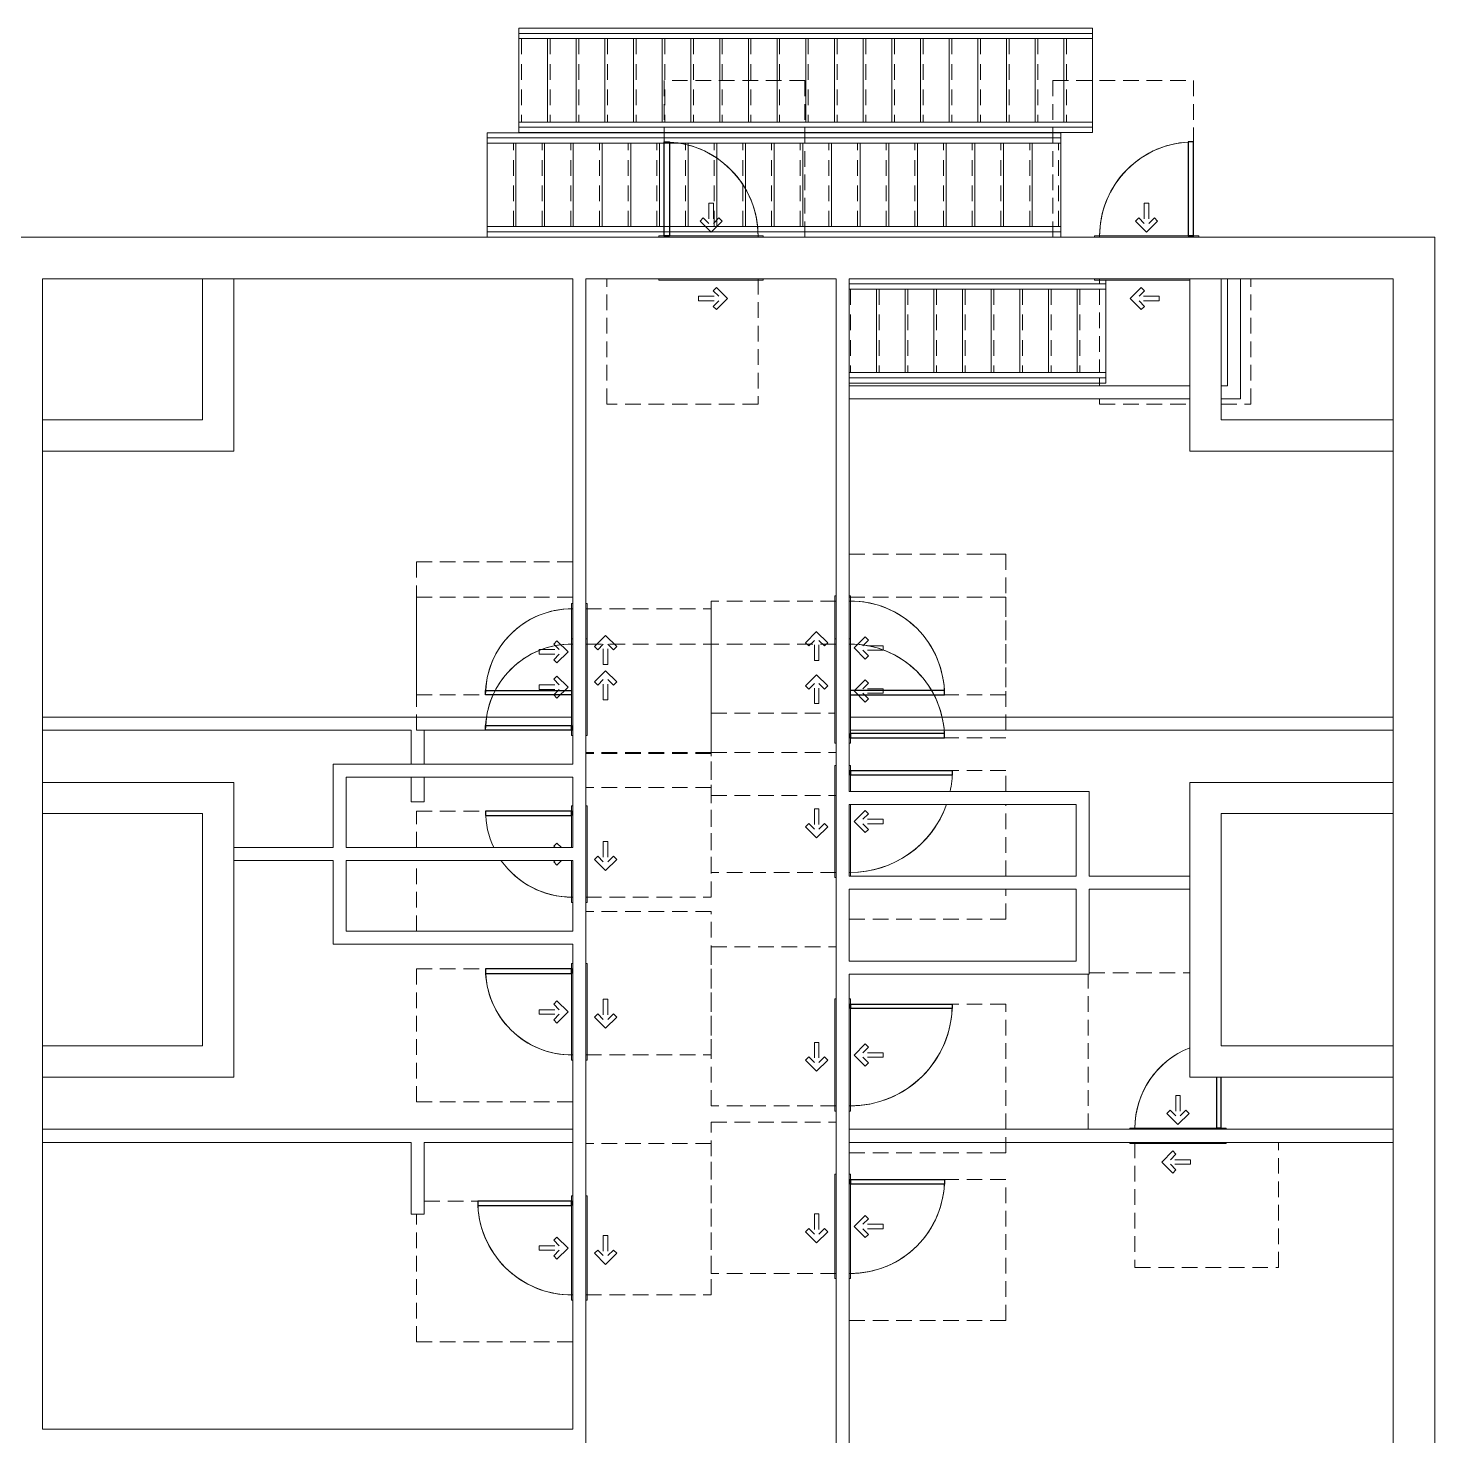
# Model space of a CAD drawing. Header units: inches. Extents: x -1352 to 84, y -1419 to 792.
# Drawn here: x -889 to -350, y 253 to 792 of the extents above; entities that cross this region are included whole.
import ezdxf

# ---------------------------------------------------------------- set-up
doc = ezdxf.new("R2010")
doc.units = ezdxf.units.IN
doc.header["$MEASUREMENT"] = 0
doc.linetypes.add('ADA Clearance', pattern=[9, 6, -3])
doc.linetypes.add('Overhead', pattern=[9.75, 6, -3.75])
for name, color, linetype, lineweight in [('A-DOOR', 31, 'Continuous', 15), ('A-DOOR-FRAM', 31, 'Continuous', 15), ('A-FLOR-HRAL', 11, 'Continuous', 15), ('A-WALL', 113, 'Continuous', 15), ('I-WALL', 2, 'Continuous', 15), ('S-STRS', 31, 'Continuous', 15)]:
    doc.layers.add(name, color=color, linetype=linetype, lineweight=lineweight)

# ---------------------------------------------------------------- blocks, each defined once
blk = doc.blocks.new('Door-Single_CE_ - HM Door-2_ HM Frame-5154372-ROOF')
at = {"layer": 'A-DOOR', "color": 253, "linetype": 'ADA Clearance'}
for p, q in [((-19.5, 50.5), (41.5, 50.5)), ((-19.5, 2.5), (-19.5, 50.5)), ((41.5, 50.5), (41.5, 3)), ((-2.02, 14.28), (-6.26, 10.04)), ((-0.78, 13.04), (-2.91, 10.91)), ((4.84, 10.91), (-2.91, 10.91)), ((-0.78, 13.04), (-2.02, 14.28)), ((4.84, 10.91), (4.84, 9.16)), ((-2.02, 5.79), (-6.26, 10.04)), ((4.84, 9.16), (-2.91, 9.16)), ((-0.78, 7.03), (-2.91, 9.16)), ((-0.78, 7.03), (-2.02, 5.79)), ((-37.5, -2.5), (-37.5, -62.5)), ((-4.26, -8.62), (-0.02, -4.37)), ((4.22, -8.62), (-0.02, -4.37)), ((19.5, -62.5), (19.5, -2.5)), ((-3.02, -9.85), (-4.26, -8.62)), ((-3.02, -9.85), (-0.89, -7.72)), ((-0.89, -15.47), (-0.89, -7.72)), ((0.86, -15.47), (0.86, -7.72)), ((2.99, -9.85), (0.86, -7.72)), ((2.99, -9.85), (4.22, -8.62)), ((0.86, -15.47), (-0.89, -15.47)), ((-37.5, -62.5), (-26, -62.5)), ((-21, -62.5), (6.5, -62.5)), ((11.5, -62.5), (19.5, -62.5))]:
    blk.add_line(p, q, dxfattribs=at)
at = {"layer": 'A-DOOR', "color": 8, "lineweight": 25}
for p, q in [((17.75, -42), (17.75, -3)), ((17.75, -3), (19.5, -3)), ((17.75, -42), (17.75, -3)), ((19.5, -3), (17.75, -3)), ((19.5, -3), (19.5, -42)), ((19.5, -3), (19.5, -42)), ((19.5, -42), (17.75, -42)), ((19.5, -42), (17.75, -42))]:
    blk.add_line(p, q, dxfattribs=at)
at = {"layer": 'A-DOOR', "color": 253}
for start, end in [(179.5, 250.4871), (179.5196, 250.4871), (179.5196, 250.4871), (180.0012, 250.4871), (258.1383, 270), (258.1383, 270), (258.1383, 270), (258.1383, 270)]:
    blk.add_arc((19.5, -3), 39, start, end, dxfattribs=at)
at = {"layer": 'A-DOOR-FRAM', "color": 253}
for p, q in [((-21.5, 3), (21.5, 3)), ((-21.5, 2.5), (-21.5, 3)), ((21.5, 3), (21.5, 2.5)), ((6.5, -3), (-21, -3)), ((21.5, -3), (11.5, -3)), ((21.5, -2.5), (21.5, -3))]:
    blk.add_line(p, q, dxfattribs=at)
blk = doc.blocks.new('Door-Single_CE_ - HM Door-2_ HM Frame-5183316-ROOF')
at = {"layer": 'A-DOOR', "color": 253, "linetype": 'ADA Clearance'}
for p, q in [((-34.5, 2.5), (-34.5, 62)), ((-34.05, 62.5), (4.5, 62.5)), ((16.5, 22.5), (16.5, 2.5)), ((-0.89, 15.47), (-0.89, 7.72)), ((0.86, 15.47), (-0.89, 15.47)), ((0.86, 15.47), (0.86, 7.72)), ((-3.02, 9.85), (-4.26, 8.62)), ((-4.26, 8.62), (-0.02, 4.37)), ((-3.02, 9.85), (-0.89, 7.72)), ((4.22, 8.62), (-0.02, 4.37)), ((2.99, 9.85), (0.86, 7.72)), ((2.99, 9.85), (4.22, 8.62)), ((-16.5, -2.5), (-16.5, -50.5)), ((38.5, -50.5), (38.5, -2.5)), ((-2.02, -5.79), (-6.26, -10.04)), ((-2.02, -14.28), (-6.26, -10.04)), ((-0.78, -7.03), (-2.91, -9.16)), ((4.84, -9.16), (-2.91, -9.16)), ((-0.78, -7.03), (-2.02, -5.79)), ((4.84, -10.91), (4.84, -9.16)), ((4.84, -10.91), (-2.91, -10.91)), ((-0.78, -13.04), (-2.91, -10.91)), ((-0.78, -13.04), (-2.02, -14.28)), ((-16.5, -50.5), (38.5, -50.5))]:
    blk.add_line(p, q, dxfattribs=at)
at = {"layer": 'A-DOOR', "color": 8, "lineweight": 25}
for p, q in [((14.75, 22.5), (14.75, 3)), ((14.75, 22.5), (14.75, 3)), ((16.5, 3), (16.5, 22.5)), ((16.5, 3), (16.5, 22.5)), ((14.75, 3), (16.5, 3)), ((16.5, 3), (14.75, 3))]:
    blk.add_line(p, q, dxfattribs=at)
at = {"layer": 'A-DOOR', "color": 253}
for end in [179.9986, 180.5, 180.5222, 180.5222]:
    blk.add_arc((16.5, 3), 33, 111.3779, end, dxfattribs=at)
at = {"layer": 'A-DOOR-FRAM', "color": 253}
for p, q in [((-18.5, 3), (18.5, 3)), ((-18.5, 2.5), (-18.5, 3)), ((18.5, 3), (18.5, 2.5)), ((-18.5, -3), (-18.5, -2.5)), ((18.5, -3), (-18.5, -3)), ((18.5, -2.5), (18.5, -3))]:
    blk.add_line(p, q, dxfattribs=at)
blk = doc.blocks.new('Door-Single_CE_ - HM Door-2_ HM Frame-V11-ROOF')
at = {"layer": 'A-DOOR', "color": 253, "linetype": 'ADA Clearance'}
for p, q in [((-29.5, 62.5), (-2.5, 62.5)), ((2.5, 62.5), (16.5, 62.5)), ((16.5, 62.5), (16.5, 2.5)), ((-3.02, 9.85), (-4.26, 8.62)), ((-4.26, 8.62), (-2.5, 6.85)), ((-3.02, 9.85), (-2.5, 9.33)), ((2.99, 9.85), (2.5, 9.37)), ((4.22, 8.62), (2.5, 6.89)), ((2.99, 9.85), (4.22, 8.62)), ((-16.5, -2.5), (-16.5, -50.5)), ((38.5, -50.5), (38.5, -2.5)), ((-2.02, -5.79), (-6.26, -10.04)), ((-2.02, -14.28), (-6.26, -10.04)), ((-0.78, -7.03), (-2.91, -9.16)), ((4.84, -9.16), (-2.91, -9.16)), ((-0.78, -7.03), (-2.02, -5.79)), ((4.84, -10.91), (4.84, -9.16)), ((4.84, -10.91), (-2.91, -10.91)), ((-0.78, -13.04), (-2.91, -10.91)), ((-0.78, -13.04), (-2.02, -14.28)), ((-16.5, -50.5), (38.5, -50.5))]:
    blk.add_line(p, q, dxfattribs=at)
at = {"layer": 'A-DOOR', "color": 8, "lineweight": 25}
for p, q in [((16.5, 36), (14.75, 36)), ((14.75, 36), (14.75, 3)), ((16.5, 36), (14.75, 36)), ((14.75, 36), (14.75, 3)), ((16.5, 3), (16.5, 36)), ((16.5, 3), (16.5, 36)), ((14.75, 3), (16.5, 3)), ((16.5, 3), (14.75, 3))]:
    blk.add_line(p, q, dxfattribs=at)
at = {"layer": 'A-DOOR', "color": 253}
for start, end in [(90, 115.1179), (90, 115.1179), (90, 115.1177), (90, 115.1177), (125.2398, 179.9986), (125.2398, 180.5), (125.2397, 180.5222), (125.2397, 180.5222)]:
    blk.add_arc((16.5, 3), 33, start, end, dxfattribs=at)
at = {"layer": 'A-DOOR-FRAM', "color": 253}
for p, q in [((-18.5, 3), (-2.5, 3)), ((-18.5, 2.5), (-18.5, 3)), ((2.5, 3), (18.5, 3)), ((18.5, 3), (18.5, 2.5)), ((-18.5, -3), (-18.5, -2.5)), ((18.5, -3), (-18.5, -3)), ((18.5, -2.5), (18.5, -3))]:
    blk.add_line(p, q, dxfattribs=at)
blk = doc.blocks.new('Door-Single_CE_ - HM Door-2_ HM Frame-5143425-ROOF')
at = {"layer": 'A-DOOR', "color": 253, "linetype": 'ADA Clearance'}
for p, q in [((-16.5, 50.5), (38.5, 50.5)), ((-16.5, 2.5), (-16.5, 50.5)), ((38.5, 50.5), (38.5, 2.5)), ((-2.02, 14.28), (-6.26, 10.04)), ((-0.78, 13.04), (-2.91, 10.91)), ((4.84, 10.91), (-2.91, 10.91)), ((-0.78, 13.04), (-2.02, 14.28)), ((4.84, 10.91), (4.84, 9.16)), ((-2.02, 5.79), (-6.26, 10.04)), ((4.84, 9.16), (-2.91, 9.16)), ((-0.78, 7.03), (-2.91, 9.16)), ((-0.78, 7.03), (-2.02, 5.79)), ((-34.5, -2.5), (-34.5, -62.5)), ((-4.26, -8.62), (-0.02, -4.37)), ((4.22, -8.62), (-0.02, -4.37)), ((16.5, -62.5), (16.5, -3)), ((-3.02, -9.85), (-4.26, -8.62)), ((-3.02, -9.85), (-0.89, -7.72)), ((-0.89, -15.47), (-0.89, -7.72)), ((0.86, -15.47), (0.86, -7.72)), ((2.99, -9.85), (0.86, -7.72)), ((2.99, -9.85), (4.22, -8.62)), ((0.86, -15.47), (-0.89, -15.47)), ((-34.5, -62.5), (16.5, -62.5))]:
    blk.add_line(p, q, dxfattribs=at)
at = {"layer": 'A-DOOR', "color": 8, "lineweight": 25}
for p, q in [((14.75, -36), (14.75, -3)), ((14.75, -36), (14.75, -3)), ((16.5, -3), (16.5, -36)), ((16.5, -3), (16.5, -36)), ((16.5, -36), (14.75, -36)), ((16.5, -36), (14.75, -36))]:
    blk.add_line(p, q, dxfattribs=at)
at = {"layer": 'A-DOOR', "color": 253}
for start in [179.4778, 179.4778, 179.5, 180.0014]:
    blk.add_arc((16.5, -3), 33, start, 270, dxfattribs=at)
at = {"layer": 'A-DOOR-FRAM', "color": 253}
for p, q in [((-18.5, 3), (-5, 3)), ((-18.5, 2.5), (-18.5, 3)), ((-18.5, -3), (-18.5, -2.5)), ((-5, -3), (-18.5, -3))]:
    blk.add_line(p, q, dxfattribs=at)
blk = doc.blocks.new('Door-Single_CE_ - HM Door-2_ HM Frame-V14-ROOF')
at = {"layer": 'A-DOOR', "color": 253, "linetype": 'ADA Clearance'}
for p, q in [((-36, 62.5), (13, 62.5)), ((-36, 2.5), (-36, 62.5)), ((18, 59.5), (18, 2.5)), ((-0.89, 15.47), (-0.89, 7.72)), ((0.86, 15.47), (-0.89, 15.47)), ((0.86, 15.47), (0.86, 7.72)), ((-3.02, 9.85), (-4.26, 8.62)), ((-4.26, 8.62), (-0.02, 4.37)), ((-3.02, 9.85), (-0.89, 7.72)), ((4.22, 8.62), (-0.02, 4.37)), ((2.99, 9.85), (0.86, 7.72)), ((2.99, 9.85), (4.22, 8.62)), ((-18, -2.5), (-18, -50.5)), ((40, -50.5), (40, -2.5)), ((-2.02, -5.79), (-6.26, -10.04)), ((-2.02, -14.28), (-6.26, -10.04)), ((-0.78, -7.03), (-2.91, -9.16)), ((4.84, -9.16), (-2.91, -9.16)), ((-0.78, -7.03), (-2.02, -5.79)), ((4.84, -10.91), (4.84, -9.16)), ((4.84, -10.91), (-2.91, -10.91)), ((-0.78, -13.04), (-2.91, -10.91)), ((-0.78, -13.04), (-2.02, -14.28)), ((-18, -50.5), (40, -50.5))]:
    blk.add_line(p, q, dxfattribs=at)
at = {"layer": 'A-DOOR', "color": 8, "lineweight": 25}
for p, q in [((18, 39), (16.25, 39)), ((16.25, 39), (16.25, 3)), ((18, 39), (16.25, 39)), ((16.25, 39), (16.25, 3)), ((18, 3), (18, 39)), ((18, 3), (18, 39)), ((16.25, 3), (18, 3)), ((18, 3), (16.25, 3))]:
    blk.add_line(p, q, dxfattribs=at)
at = {"layer": 'A-DOOR', "color": 253}
for end in [179.9988, 180.5, 180.5, 180.5]:
    blk.add_arc((18, 3), 36, 90, end, dxfattribs=at)
at = {"layer": 'A-DOOR-FRAM', "color": 253}
for p, q in [((-20, 3), (20, 3)), ((-20, 2.5), (-20, 3)), ((20, 3), (20, 2.5)), ((-20, -3), (-20, -2.5)), ((20, -3), (-20, -3)), ((20, -2.5), (20, -3))]:
    blk.add_line(p, q, dxfattribs=at)
blk = doc.blocks.new('Door-Single_CE_ - HM Door-2_ HM Frame-5121650-ROOF')
at = {"layer": 'A-DOOR', "color": 253, "linetype": 'ADA Clearance'}
for p, q in [((-18, 50.5), (40, 50.5)), ((-18, 2.5), (-18, 50.5)), ((40, 50.5), (40, 2.5)), ((-2.02, 14.28), (-6.26, 10.04)), ((-0.78, 13.04), (-2.91, 10.91)), ((4.84, 10.91), (-2.91, 10.91)), ((-0.78, 13.04), (-2.02, 14.28)), ((4.84, 10.91), (4.84, 9.16)), ((-2.02, 5.79), (-6.26, 10.04)), ((4.84, 9.16), (-2.91, 9.16)), ((-0.78, 7.03), (-2.91, 9.16)), ((-0.78, 7.03), (-2.02, 5.79)), ((-36, -2.5), (-36, -62.5)), ((-4.26, -8.62), (-0.02, -4.37)), ((4.22, -8.62), (-0.02, -4.37)), ((18, -62.5), (18, -2.5)), ((-3.02, -9.85), (-4.26, -8.62)), ((-3.02, -9.85), (-0.89, -7.72)), ((-0.89, -15.47), (-0.89, -7.72)), ((0.86, -15.47), (0.86, -7.72)), ((2.99, -9.85), (0.86, -7.72)), ((2.99, -9.85), (4.22, -8.62)), ((0.86, -15.47), (-0.89, -15.47)), ((-36, -62.5), (18, -62.5))]:
    blk.add_line(p, q, dxfattribs=at)
at = {"layer": 'A-DOOR', "color": 8, "lineweight": 25}
for p, q in [((16.25, -39), (16.25, -3)), ((16.25, -3), (18, -3)), ((16.25, -39), (16.25, -3)), ((18, -3), (16.25, -3)), ((18, -3), (18, -39)), ((18, -3), (18, -39)), ((18, -39), (16.25, -39)), ((18, -39), (16.25, -39))]:
    blk.add_line(p, q, dxfattribs=at)
at = {"layer": 'A-DOOR', "color": 253}
for start in [179.5, 179.5, 179.5, 180.0012]:
    blk.add_arc((18, -3), 36, start, 270, dxfattribs=at)
at = {"layer": 'A-DOOR-FRAM', "color": 253}
for p, q in [((-20, 3), (20, 3)), ((-20, 2.5), (-20, 3)), ((20, 3), (20, 2.5)), ((-20, -3), (-20, -2.5)), ((20, -3), (-20, -3)), ((20, -2.5), (20, -3))]:
    blk.add_line(p, q, dxfattribs=at)
blk = doc.blocks.new('Door-Single_CE_ - HM Door-2_ HM Frame-V16-ROOF')
at = {"layer": 'A-DOOR', "color": 253, "linetype": 'ADA Clearance'}
for p, q in [((-36, 62.5), (18, 62.5)), ((-36, 2.5), (-36, 62.5)), ((18, 62.5), (18, 3)), ((-0.89, 15.47), (-0.89, 7.72)), ((0.86, 15.47), (-0.89, 15.47)), ((0.86, 15.47), (0.86, 7.72)), ((-3.02, 9.85), (-4.26, 8.62)), ((-4.26, 8.62), (-0.02, 4.37)), ((-3.02, 9.85), (-0.89, 7.72)), ((4.22, 8.62), (-0.02, 4.37)), ((2.99, 9.85), (0.86, 7.72)), ((2.99, 9.85), (4.22, 8.62)), ((-18, -2.5), (-18, -50.5)), ((40, -50.5), (40, -2.5)), ((-2.02, -5.79), (-6.26, -10.04)), ((-2.02, -14.28), (-6.26, -10.04)), ((-0.78, -7.03), (-2.91, -9.16)), ((4.84, -9.16), (-2.91, -9.16)), ((-0.78, -7.03), (-2.02, -5.79)), ((4.84, -10.91), (4.84, -9.16)), ((4.84, -10.91), (-2.91, -10.91)), ((-0.78, -13.04), (-2.91, -10.91)), ((-0.78, -13.04), (-2.02, -14.28)), ((-18, -50.5), (40, -50.5))]:
    blk.add_line(p, q, dxfattribs=at)
at = {"layer": 'A-DOOR', "color": 8, "lineweight": 25}
for p, q in [((18, 39), (16.25, 39)), ((16.25, 39), (16.25, 3)), ((18, 39), (16.25, 39)), ((16.25, 39), (16.25, 3)), ((18, 3), (18, 39)), ((18, 3), (18, 39))]:
    blk.add_line(p, q, dxfattribs=at)
at = {"layer": 'A-DOOR', "color": 253}
for end in [179.9988, 180.5, 180.5, 180.5]:
    blk.add_arc((18, 3), 36, 90, end, dxfattribs=at)
at = {"layer": 'A-DOOR-FRAM', "color": 253}
for p, q in [((-20, 3), (-3.5, 3)), ((-20, 2.5), (-20, 3)), ((-20, -3), (-20, -2.5)), ((-3.5, -3), (-20, -3))]:
    blk.add_line(p, q, dxfattribs=at)
blk = doc.blocks.new('Door-Single_CE_ - HM Door-2_ HM Frame-V13-ROOF')
at = {"layer": 'A-DOOR', "color": 253, "linetype": 'ADA Clearance'}
for p, q in [((-19.5, 50.5), (41.5, 50.5)), ((-19.5, 2.5), (-19.5, 50.5)), ((41.5, 50.5), (41.5, 2.5)), ((-2.02, 14.28), (-6.26, 10.04)), ((-0.78, 13.04), (-2.91, 10.91)), ((4.84, 10.91), (-2.91, 10.91)), ((-0.78, 13.04), (-2.02, 14.28)), ((4.84, 10.91), (4.84, 9.16)), ((-2.02, 5.79), (-6.26, 10.04)), ((4.84, 9.16), (-2.91, 9.16)), ((-0.78, 7.03), (-2.91, 9.16)), ((-0.78, 7.03), (-2.02, 5.79)), ((-37.5, -2.5), (-37.5, -62.5)), ((-4.26, -8.62), (-0.02, -4.37)), ((4.22, -8.62), (-0.02, -4.37)), ((19.5, -62.5), (19.5, -2.5)), ((-3.02, -9.85), (-4.26, -8.62)), ((-3.02, -9.85), (-0.89, -7.72)), ((-0.89, -15.47), (-0.89, -7.72)), ((0.86, -15.47), (0.86, -7.72)), ((2.99, -9.85), (0.86, -7.72)), ((2.99, -9.85), (4.22, -8.62)), ((0.86, -15.47), (-0.89, -15.47)), ((-37.5, -62.5), (19.5, -62.5))]:
    blk.add_line(p, q, dxfattribs=at)
at = {"layer": 'A-DOOR', "color": 8, "lineweight": 25}
for p, q in [((17.75, -42), (17.75, -3)), ((17.75, -3), (19.5, -3)), ((17.75, -42), (17.75, -3)), ((19.5, -3), (17.75, -3)), ((19.5, -3), (19.5, -42)), ((19.5, -3), (19.5, -42)), ((19.5, -42), (17.75, -42)), ((19.5, -42), (17.75, -42))]:
    blk.add_line(p, q, dxfattribs=at)
at = {"layer": 'A-DOOR', "color": 253}
for start in [179.5, 179.5196, 179.5196, 180.0012]:
    blk.add_arc((19.5, -3), 39, start, 270, dxfattribs=at)
at = {"layer": 'A-DOOR-FRAM', "color": 253}
for p, q in [((-21.5, 3), (21.5, 3)), ((-21.5, 2.5), (-21.5, 3)), ((21.5, 3), (21.5, 2.5)), ((-21.5, -3), (-21.5, -2.5)), ((21.5, -3), (-21.5, -3)), ((21.5, -2.5), (21.5, -3))]:
    blk.add_line(p, q, dxfattribs=at)
blk = doc.blocks.new('Door-Single_CE_ - HM Door-2_ HM Frame-V19-ROOF')
at = {"layer": 'A-DOOR', "color": 253, "linetype": 'ADA Clearance'}
for p, q in [((-34.5, 62.5), (16.5, 62.5)), ((-34.5, 2.5), (-34.5, 62.5)), ((16.5, 62.5), (16.5, 2.5)), ((-0.89, 15.47), (-0.89, 7.72)), ((0.86, 15.47), (-0.89, 15.47)), ((0.86, 15.47), (0.86, 7.72)), ((-3.02, 9.85), (-4.26, 8.62)), ((-4.26, 8.62), (-0.02, 4.37)), ((-3.02, 9.85), (-0.89, 7.72)), ((4.22, 8.62), (-0.02, 4.37)), ((2.99, 9.85), (0.86, 7.72)), ((2.99, 9.85), (4.22, 8.62)), ((-16.5, -2.5), (-16.5, -50.5)), ((38.5, -50.5), (38.5, -2.5)), ((-2.02, -5.79), (-6.26, -10.04)), ((-2.02, -14.28), (-6.26, -10.04)), ((-0.78, -7.03), (-2.91, -9.16)), ((4.84, -9.16), (-2.91, -9.16)), ((-0.78, -7.03), (-2.02, -5.79)), ((4.84, -10.91), (4.84, -9.16)), ((4.84, -10.91), (-2.91, -10.91)), ((-0.78, -13.04), (-2.91, -10.91)), ((-0.78, -13.04), (-2.02, -14.28)), ((-16.5, -50.5), (38.5, -50.5))]:
    blk.add_line(p, q, dxfattribs=at)
at = {"layer": 'A-DOOR', "color": 8, "lineweight": 25}
for p, q in [((16.5, 36), (14.75, 36)), ((14.75, 36), (14.75, 3)), ((16.5, 36), (14.75, 36)), ((14.75, 36), (14.75, 3)), ((16.5, 3), (16.5, 36)), ((16.5, 3), (16.5, 36)), ((14.75, 3), (16.5, 3)), ((16.5, 3), (14.75, 3))]:
    blk.add_line(p, q, dxfattribs=at)
at = {"layer": 'A-DOOR', "color": 253}
for end in [179.9986, 180.5, 180.5222, 180.5222]:
    blk.add_arc((16.5, 3), 33, 90, end, dxfattribs=at)
at = {"layer": 'A-DOOR-FRAM', "color": 253}
for p, q in [((-18.5, 3), (18.5, 3)), ((-18.5, 2.5), (-18.5, 3)), ((18.5, 3), (18.5, 2.5)), ((-18.5, -3), (-18.5, -2.5)), ((18.5, -3), (-18.5, -3)), ((18.5, -2.5), (18.5, -3))]:
    blk.add_line(p, q, dxfattribs=at)
blk = doc.blocks.new('Door-Single_CE_ - HM Door-2_ HM Frame-V20-ROOF')
at = {"layer": 'A-DOOR', "color": 253, "linetype": 'ADA Clearance'}
for p, q in [((-16.5, 50.5), (38.5, 50.5)), ((-16.5, 2.5), (-16.5, 50.5)), ((38.5, 50.5), (38.5, 2.5)), ((-2.02, 14.28), (-6.26, 10.04)), ((-0.78, 13.04), (-2.91, 10.91)), ((4.84, 10.91), (-2.91, 10.91)), ((-0.78, 13.04), (-2.02, 14.28)), ((4.84, 10.91), (4.84, 9.16)), ((-2.02, 5.79), (-6.26, 10.04)), ((4.84, 9.16), (-2.91, 9.16)), ((-0.78, 7.03), (-2.91, 9.16)), ((-0.78, 7.03), (-2.02, 5.79)), ((-34.5, -2.5), (-34.5, -62.5)), ((-4.26, -8.62), (-0.02, -4.37)), ((4.22, -8.62), (-0.02, -4.37)), ((16.5, -62.5), (16.5, -2.5)), ((-3.02, -9.85), (-4.26, -8.62)), ((-3.02, -9.85), (-0.89, -7.72)), ((-0.89, -15.47), (-0.89, -7.72)), ((0.86, -15.47), (0.86, -7.72)), ((2.99, -9.85), (0.86, -7.72)), ((2.99, -9.85), (4.22, -8.62)), ((0.86, -15.47), (-0.89, -15.47)), ((-34.5, -62.5), (16.5, -62.5))]:
    blk.add_line(p, q, dxfattribs=at)
at = {"layer": 'A-DOOR', "color": 8, "lineweight": 25}
for p, q in [((14.75, -36), (14.75, -3)), ((14.75, -3), (16.5, -3)), ((14.75, -36), (14.75, -3)), ((16.5, -3), (14.75, -3)), ((16.5, -3), (16.5, -36)), ((16.5, -3), (16.5, -36)), ((16.5, -36), (14.75, -36)), ((16.5, -36), (14.75, -36))]:
    blk.add_line(p, q, dxfattribs=at)
at = {"layer": 'A-DOOR', "color": 253}
for start in [179.4778, 179.4778, 179.5, 180.0014]:
    blk.add_arc((16.5, -3), 33, start, 270, dxfattribs=at)
at = {"layer": 'A-DOOR-FRAM', "color": 253}
for p, q in [((-18.5, 3), (18.5, 3)), ((-18.5, 2.5), (-18.5, 3)), ((18.5, 3), (18.5, 2.5)), ((-18.5, -3), (-18.5, -2.5)), ((18.5, -3), (-18.5, -3)), ((18.5, -2.5), (18.5, -3))]:
    blk.add_line(p, q, dxfattribs=at)
blk = doc.blocks.new('Door-Single_CE_ - HM Door-2_ HM Frame-V17-ROOF')
at = {"layer": 'A-DOOR', "color": 253, "linetype": 'ADA Clearance'}
for p, q in [((-36, 62.5), (18, 62.5)), ((-36, 2.5), (-36, 62.5)), ((18, 62.5), (18, 2.5)), ((-0.89, 15.47), (-0.89, 7.72)), ((0.86, 15.47), (-0.89, 15.47)), ((0.86, 15.47), (0.86, 7.72)), ((-3.02, 9.85), (-4.26, 8.62)), ((-4.26, 8.62), (-0.02, 4.37)), ((-3.02, 9.85), (-0.89, 7.72)), ((4.22, 8.62), (-0.02, 4.37)), ((2.99, 9.85), (0.86, 7.72)), ((2.99, 9.85), (4.22, 8.62)), ((-18, -2.5), (-18, -50.5)), ((40, -50.5), (40, -2.5)), ((-2.02, -5.79), (-6.26, -10.04)), ((-2.02, -14.28), (-6.26, -10.04)), ((-0.78, -7.03), (-2.91, -9.16)), ((4.84, -9.16), (-2.91, -9.16)), ((-0.78, -7.03), (-2.02, -5.79)), ((4.84, -10.91), (4.84, -9.16)), ((4.84, -10.91), (-2.91, -10.91)), ((-0.78, -13.04), (-2.91, -10.91)), ((-0.78, -13.04), (-2.02, -14.28)), ((-18, -50.5), (40, -50.5))]:
    blk.add_line(p, q, dxfattribs=at)
at = {"layer": 'A-DOOR', "color": 8, "lineweight": 25}
for p, q in [((18, 39), (16.25, 39)), ((16.25, 39), (16.25, 3)), ((18, 39), (16.25, 39)), ((16.25, 39), (16.25, 3)), ((18, 3), (18, 39)), ((18, 3), (18, 39)), ((16.25, 3), (18, 3)), ((18, 3), (16.25, 3))]:
    blk.add_line(p, q, dxfattribs=at)
at = {"layer": 'A-DOOR', "color": 253}
for end in [179.9988, 180.5, 180.5, 180.5]:
    blk.add_arc((18, 3), 36, 90, end, dxfattribs=at)
at = {"layer": 'A-DOOR-FRAM', "color": 253}
for p, q in [((-20, 3), (20, 3)), ((-20, 2.5), (-20, 3)), ((20, 3), (20, 2.5)), ((-20, -3), (-20, -2.5)), ((20, -3), (-20, -3)), ((20, -2.5), (20, -3))]:
    blk.add_line(p, q, dxfattribs=at)
blk = doc.blocks.new('Railing - Railing-5216611-ROOF')
at = {"layer": 'A-FLOR-HRAL', "color": 253}
for p, q in [((-574.09, 660.32), (-475.66, 660.32)), ((-574.09, 658.32), (-475.66, 658.32)), ((-475.66, 660.32), (-475.66, 658.32))]:
    blk.add_line(p, q, dxfattribs=at)
blk = doc.blocks.new('Railing - Railing-5216615-ROOF')
at = {"layer": 'A-FLOR-HRAL', "color": 253}
for p, q in [((-574.09, 694.32), (-475.66, 694.32)), ((-574.09, 692.32), (-475.66, 692.32)), ((-475.66, 694.32), (-475.66, 692.32))]:
    blk.add_line(p, q, dxfattribs=at)
blk = doc.blocks.new('Door-Single_CE_ - WD Door-2_ WD Frame-5217027-ROOF')
at = {"layer": 'A-DOOR', "color": 253, "linetype": 'ADA Clearance'}
for p, q in [((-18, 56), (40, 56)), ((-18, 8), (-18, 56)), ((40, 56), (40, 8)), ((-2.02, 19.78), (-6.26, 15.54)), ((-0.78, 18.54), (-2.91, 16.41)), ((4.84, 16.41), (-2.91, 16.41)), ((-0.78, 18.54), (-2.02, 19.78)), ((4.84, 16.41), (4.84, 14.66)), ((-2.02, 11.29), (-6.26, 15.54)), ((4.84, 14.66), (-2.91, 14.66)), ((-0.78, 12.53), (-2.91, 14.66)), ((-0.78, 12.53), (-2.02, 11.29)), ((-36, -8), (-36, -68)), ((-4.26, -14.12), (-0.02, -9.87)), ((4.22, -14.12), (-0.02, -9.87)), ((18, -68), (18, -8)), ((-3.02, -15.35), (-4.26, -14.12)), ((-3.02, -15.35), (-0.89, -13.22)), ((-0.89, -20.97), (-0.89, -13.22)), ((0.86, -20.97), (0.86, -13.22)), ((2.99, -15.35), (0.86, -13.22)), ((2.99, -15.35), (4.22, -14.12)), ((0.86, -20.97), (-0.89, -20.97)), ((-36, -68), (18, -68))]:
    blk.add_line(p, q, dxfattribs=at)
at = {"layer": 'A-DOOR', "color": 8, "lineweight": 25}
for p, q in [((16, -44.5), (16, -8.5)), ((16, -8.5), (18, -8.5)), ((16, -44.5), (16, -8.5)), ((18, -8.5), (16, -8.5)), ((18, -8.5), (18, -44.5)), ((18, -8.5), (18, -44.5)), ((18, -44.5), (16, -44.5)), ((18, -44.5), (16, -44.5))]:
    blk.add_line(p, q, dxfattribs=at)
at = {"layer": 'A-DOOR', "color": 253}
for start in [179.5, 179.5, 179.5, 180.0012]:
    blk.add_arc((18, -8.5), 36, start, 270, dxfattribs=at)
at = {"layer": 'A-DOOR-FRAM', "color": 253}
for p, q in [((-20, 8.5), (20, 8.5)), ((-20, 8), (-20, 8.5)), ((20, 8.5), (20, 8)), ((-20, -8.5), (-20, -8)), ((20, -8.5), (-20, -8.5)), ((20, -8), (20, -8.5))]:
    blk.add_line(p, q, dxfattribs=at)
blk = doc.blocks.new('Door-Single_CE_ - WD Door-2_ WD Frame-5227648-ROOF')
at = {"layer": 'A-DOOR', "color": 253, "linetype": 'ADA Clearance'}
for p, q in [((-36, 68), (18, 68)), ((-36, 8), (-36, 68)), ((18, 68), (18, 8)), ((-0.89, 20.97), (-0.89, 13.22)), ((0.86, 20.97), (-0.89, 20.97)), ((0.86, 20.97), (0.86, 13.22)), ((-3.02, 15.35), (-4.26, 14.12)), ((-4.26, 14.12), (-0.02, 9.87)), ((-3.02, 15.35), (-0.89, 13.22)), ((4.22, 14.12), (-0.02, 9.87)), ((2.99, 15.35), (0.86, 13.22)), ((2.99, 15.35), (4.22, 14.12)), ((-18, -8), (-18, -9.96)), ((40, -56), (40, -8)), ((-18, -11.96), (-18, -43.96)), ((-2.02, -11.29), (-6.26, -15.54)), ((-2.02, -19.78), (-6.26, -15.54)), ((-0.78, -12.53), (-2.91, -14.66)), ((4.84, -14.66), (-2.91, -14.66)), ((-0.78, -12.53), (-2.02, -11.29)), ((4.84, -16.41), (4.84, -14.66)), ((4.84, -16.41), (-2.91, -16.41)), ((-0.78, -18.54), (-2.91, -16.41)), ((-0.78, -18.54), (-2.02, -19.78)), ((-18, -45.96), (-18, -49)), ((-18, -54), (-18, -56)), ((-18, -56), (16.55, -56)), ((28.55, -56), (40, -56))]:
    blk.add_line(p, q, dxfattribs=at)
at = {"layer": 'A-DOOR', "color": 8, "lineweight": 25}
for p, q in [((18, 44.5), (16, 44.5)), ((16, 44.5), (16, 8.5)), ((18, 44.5), (16, 44.5)), ((16, 44.5), (16, 8.5)), ((18, 8.5), (18, 44.5)), ((18, 8.5), (18, 44.5)), ((16, 8.5), (18, 8.5)), ((18, 8.5), (16, 8.5))]:
    blk.add_line(p, q, dxfattribs=at)
at = {"layer": 'A-DOOR', "color": 253}
for end in [179.9988, 180.5, 180.5, 180.5]:
    blk.add_arc((18, 8.5), 36, 90, end, dxfattribs=at)
at = {"layer": 'A-DOOR-FRAM', "color": 253}
for p, q in [((-20, 8.5), (20, 8.5)), ((-20, 8), (-20, 8.5)), ((20, 8.5), (20, 8)), ((-20, -8.5), (-20, -8)), ((16.55, -8.5), (-20, -8.5))]:
    blk.add_line(p, q, dxfattribs=at)
blk = doc.blocks.new('Railing - Railing-5228206-ROOF')
at = {"layer": 'A-FLOR-HRAL', "color": 253}
for p, q in [((-700.81, 756.38), (-480.81, 756.38)), ((-700.81, 754.38), (-700.81, 756.38)), ((-480.81, 756.38), (-480.81, 754.38)), ((-700.81, 754.38), (-480.81, 754.38))]:
    blk.add_line(p, q, dxfattribs=at)
blk = doc.blocks.new('Railing - Railing-5228210-ROOF')
at = {"layer": 'A-FLOR-HRAL', "color": 253}
for p, q in [((-700.81, 790.38), (-480.81, 790.38)), ((-700.81, 788.38), (-700.81, 790.38)), ((-700.81, 788.38), (-480.81, 788.38)), ((-480.81, 790.38), (-480.81, 788.38))]:
    blk.add_line(p, q, dxfattribs=at)
blk = doc.blocks.new('Railing - Railing-5228391-ROOF')
at = {"layer": 'A-FLOR-HRAL', "color": 253}
for p, q in [((-712.93, 748.3), (-712.93, 750.3)), ((-492.93, 750.3), (-712.93, 750.3)), ((-492.93, 750.3), (-492.93, 748.3)), ((-492.93, 748.3), (-712.93, 748.3))]:
    blk.add_line(p, q, dxfattribs=at)
blk = doc.blocks.new('Railing - Railing-5228395-ROOF')
at = {"layer": 'A-FLOR-HRAL', "color": 253}
for p, q in [((-712.93, 714.3), (-712.93, 716.3)), ((-492.93, 716.3), (-712.93, 716.3)), ((-492.93, 714.3), (-712.93, 714.3)), ((-492.93, 716.3), (-492.93, 714.3))]:
    blk.add_line(p, q, dxfattribs=at)

msp = doc.modelspace()

# ---------------------------------------------------------------- linework, layer by layer
at = {"layer": 'A-WALL', "color": 253}
for p, q in [((-822.09, 642.28), (-822.09, 696.28)), ((-810.09, 696.28), (-810.09, 630.28)), ((-443.54, 630.28), (-443.54, 696.28)), ((-431.54, 696.28), (-431.54, 642.28)), ((-883.54, 642.28), (-822.09, 642.28)), ((-431.54, 642.28), (-365.54, 642.28)), ((-810.09, 630.28), (-883.54, 630.28)), ((-365.54, 630.28), (-443.54, 630.28)), ((-883.54, 503.28), (-810.09, 503.28)), ((-810.09, 503.28), (-810.09, 478.28)), ((-443.54, 503.28), (-365.54, 503.28)), ((-443.54, 467.28), (-443.54, 503.28)), ((-822.09, 491.28), (-883.54, 491.28)), ((-822.09, 402.28), (-822.09, 491.28)), ((-365.54, 491.28), (-431.54, 491.28)), ((-431.54, 491.28), (-431.54, 402.28)), ((-810.09, 473.28), (-810.09, 390.28)), ((-443.54, 390.28), (-443.54, 462.28)), ((-883.54, 402.28), (-822.09, 402.28)), ((-431.54, 402.28), (-365.54, 402.28)), ((-810.09, 390.28), (-883.54, 390.28)), ((-365.54, 390.28), (-443.54, 390.28))]:
    msp.add_line(p, q, dxfattribs=at)
at = {"layer": 'I-WALL', "color": 253}
for p, q in [((-899.54, 712.28), (-349.54, 712.28)), ((-349.54, 712.28), (-349.54, -229.72)), ((-883.54, 696.28), (-883.54, 255.28)), ((-680.09, 696.28), (-883.54, 696.28)), ((-680.09, 510.28), (-680.09, 696.28)), ((-579.09, 696.28), (-675.09, 696.28)), ((-675.09, 696.28), (-675.09, -229.72)), ((-579.09, -229.72), (-579.09, 696.28)), ((-365.54, 696.28), (-574.09, 696.28)), ((-574.09, 696.28), (-574.09, 499.78)), ((-429.09, 655.28), (-429.09, 696.28)), ((-424.09, 696.28), (-424.09, 650.28)), ((-365.54, 235.78), (-365.54, 696.28)), ((-574.09, 655.28), (-443.54, 655.28)), ((-431.54, 655.28), (-429.09, 655.28)), ((-443.54, 650.28), (-574.09, 650.28)), ((-424.09, 650.28), (-431.54, 650.28)), ((-883.54, 528.28), (-680.59, 528.28)), ((-573.59, 528.28), (-365.54, 528.28)), ((-742.09, 523.28), (-883.54, 523.28)), ((-742.09, 510.28), (-742.09, 523.28)), ((-680.59, 523.28), (-737.09, 523.28)), ((-737.09, 523.28), (-737.09, 510.28)), ((-365.54, 523.28), (-573.59, 523.28)), ((-772.09, 510.28), (-680.09, 510.28)), ((-772.09, 478.28), (-772.09, 510.28)), ((-680.09, 505.28), (-767.09, 505.28)), ((-767.09, 505.28), (-767.09, 478.28)), ((-742.09, 495.78), (-742.09, 505.28)), ((-737.09, 505.28), (-737.09, 495.78)), ((-680.09, 478.28), (-680.09, 505.28)), ((-574.09, 499.78), (-482.09, 499.78)), ((-482.09, 499.78), (-482.09, 467.28)), ((-742.09, 495.78), (-737.09, 495.78)), ((-574.09, 494.78), (-574.09, 467.28)), ((-487.09, 494.78), (-574.09, 494.78)), ((-487.09, 467.28), (-487.09, 494.78)), ((-810.09, 478.28), (-772.09, 478.28)), ((-810.09, 478.28), (-810.09, 473.28)), ((-767.09, 478.28), (-680.09, 478.28)), ((-772.09, 473.28), (-810.09, 473.28)), ((-772.09, 441.28), (-772.09, 473.28)), ((-680.09, 473.28), (-767.09, 473.28)), ((-767.09, 473.28), (-767.09, 446.28)), ((-680.09, 446.28), (-680.09, 473.28)), ((-574.09, 467.28), (-487.09, 467.28)), ((-482.09, 467.28), (-443.54, 467.28)), ((-443.54, 462.28), (-443.54, 467.28)), ((-487.09, 462.28), (-574.09, 462.28)), ((-574.09, 462.28), (-574.09, 434.78)), ((-487.09, 434.78), (-487.09, 462.28)), ((-443.54, 462.28), (-482.09, 462.28)), ((-482.09, 462.28), (-482.09, 429.78)), ((-767.09, 446.28), (-680.09, 446.28)), ((-680.09, 441.28), (-772.09, 441.28)), ((-680.09, 255.28), (-680.09, 441.28)), ((-574.09, 434.78), (-487.09, 434.78)), ((-574.09, 429.78), (-574.09, 235.78)), ((-482.09, 429.78), (-574.09, 429.78)), ((-883.54, 370.28), (-680.09, 370.28)), ((-574.09, 370.28), (-365.54, 370.28)), ((-742.09, 365.28), (-883.54, 365.28)), ((-742.09, 337.78), (-742.09, 365.28)), ((-680.09, 365.28), (-737.09, 365.28)), ((-737.09, 365.28), (-737.09, 337.78)), ((-365.54, 365.28), (-574.09, 365.28)), ((-742.09, 337.78), (-737.09, 337.78)), ((-883.54, 255.28), (-680.09, 255.28))]:
    msp.add_line(p, q, dxfattribs=at)
at = {"layer": 'S-STRS', "color": 253}
for p, q in [((-700.81, 792.38), (-700.81, 790.38)), ((-700.81, 792.38), (-480.81, 792.38)), ((-700.81, 788.38), (-700.81, 756.38)), ((-689.81, 788.38), (-689.81, 756.38)), ((-678.81, 788.38), (-678.81, 756.38)), ((-667.81, 788.38), (-667.81, 756.38)), ((-656.81, 788.38), (-656.81, 756.38)), ((-645.81, 788.38), (-645.81, 756.38)), ((-634.81, 788.38), (-634.81, 756.38)), ((-623.81, 788.38), (-623.81, 756.38)), ((-612.81, 788.38), (-612.81, 756.38)), ((-601.81, 788.38), (-601.81, 756.38)), ((-590.81, 788.38), (-590.81, 756.38)), ((-579.81, 788.38), (-579.81, 756.38)), ((-568.81, 788.38), (-568.81, 756.38)), ((-557.81, 788.38), (-557.81, 756.38)), ((-546.81, 788.38), (-546.81, 756.38)), ((-535.81, 788.38), (-535.81, 756.38)), ((-524.81, 788.38), (-524.81, 756.38)), ((-513.81, 788.38), (-513.81, 756.38)), ((-502.81, 788.38), (-502.81, 756.38)), ((-491.81, 788.38), (-491.81, 756.38)), ((-480.81, 790.38), (-480.81, 792.38)), ((-480.81, 788.38), (-480.81, 756.38)), ((-712.93, 752.3), (-712.93, 750.3)), ((-492.93, 752.3), (-712.93, 752.3)), ((-700.81, 754.38), (-700.81, 752.38)), ((-700.81, 752.38), (-480.81, 752.38)), ((-492.93, 750.3), (-492.93, 752.3)), ((-480.81, 752.38), (-480.81, 754.38)), ((-712.93, 716.3), (-712.93, 748.3)), ((-701.93, 716.3), (-701.93, 748.3)), ((-690.93, 716.3), (-690.93, 748.3)), ((-679.93, 716.3), (-679.93, 748.3)), ((-668.93, 716.3), (-668.93, 748.3)), ((-657.93, 716.3), (-657.93, 748.3)), ((-646.93, 716.3), (-646.93, 748.3)), ((-635.93, 716.3), (-635.93, 748.3)), ((-624.93, 716.3), (-624.93, 748.3)), ((-613.93, 716.3), (-613.93, 748.3)), ((-602.93, 716.3), (-602.93, 748.3)), ((-591.93, 716.3), (-591.93, 748.3)), ((-580.93, 716.3), (-580.93, 748.3)), ((-569.93, 716.3), (-569.93, 748.3)), ((-558.93, 716.3), (-558.93, 748.3)), ((-547.93, 716.3), (-547.93, 748.3)), ((-536.93, 716.3), (-536.93, 748.3)), ((-525.93, 716.3), (-525.93, 748.3)), ((-514.93, 716.3), (-514.93, 748.3)), ((-503.93, 716.3), (-503.93, 748.3)), ((-492.93, 716.3), (-492.93, 748.3)), ((-712.93, 714.3), (-712.93, 712.3)), ((-647.09, 712.3), (-712.93, 712.3)), ((-492.93, 712.3), (-607.09, 712.3)), ((-492.93, 712.3), (-492.93, 714.3)), ((-563.66, 692.32), (-563.66, 660.32)), ((-552.66, 692.32), (-552.66, 660.32)), ((-541.66, 692.32), (-541.66, 660.32)), ((-530.66, 692.32), (-530.66, 660.32)), ((-519.66, 692.32), (-519.66, 660.32)), ((-508.66, 692.32), (-508.66, 660.32)), ((-497.66, 692.32), (-497.66, 660.32)), ((-486.66, 692.32), (-486.66, 660.32)), ((-475.66, 694.32), (-475.66, 695.78)), ((-475.66, 692.32), (-475.66, 660.32)), ((-475.66, 656.32), (-475.66, 658.32)), ((-574.09, 656.32), (-475.66, 656.32))]:
    msp.add_line(p, q, dxfattribs=at)
at = {"layer": 'S-STRS', "color": 253, "linetype": 'Overhead'}
for p, q in [((-699.81, 788.38), (-699.81, 756.38)), ((-688.81, 788.38), (-688.81, 756.38)), ((-677.81, 788.38), (-677.81, 756.38)), ((-666.81, 788.38), (-666.81, 756.38)), ((-655.81, 788.38), (-655.81, 756.38)), ((-644.81, 788.38), (-644.81, 756.38)), ((-633.81, 788.38), (-633.81, 756.38)), ((-622.81, 788.38), (-622.81, 756.38)), ((-611.81, 788.38), (-611.81, 756.38)), ((-600.81, 788.38), (-600.81, 756.38)), ((-589.81, 788.38), (-589.81, 756.38)), ((-578.81, 788.38), (-578.81, 756.38)), ((-567.81, 788.38), (-567.81, 756.38)), ((-556.81, 788.38), (-556.81, 756.38)), ((-545.81, 788.38), (-545.81, 756.38)), ((-534.81, 788.38), (-534.81, 756.38)), ((-523.81, 788.38), (-523.81, 756.38)), ((-512.81, 788.38), (-512.81, 756.38)), ((-501.81, 788.38), (-501.81, 756.38)), ((-490.81, 788.38), (-490.81, 756.38)), ((-702.93, 716.3), (-702.93, 748.3)), ((-691.93, 716.3), (-691.93, 748.3)), ((-680.93, 716.3), (-680.93, 748.3)), ((-669.93, 716.3), (-669.93, 748.3)), ((-658.93, 716.3), (-658.93, 748.3)), ((-647.93, 716.3), (-647.93, 748.3)), ((-636.93, 716.3), (-636.93, 748.3)), ((-625.93, 716.3), (-625.93, 748.3)), ((-614.93, 716.3), (-614.93, 748.3)), ((-603.93, 716.3), (-603.93, 748.3)), ((-592.93, 716.3), (-592.93, 748.3)), ((-581.93, 716.3), (-581.93, 748.3)), ((-570.93, 716.3), (-570.93, 748.3)), ((-559.93, 716.3), (-559.93, 748.3)), ((-548.93, 716.3), (-548.93, 748.3)), ((-537.93, 716.3), (-537.93, 748.3)), ((-526.93, 716.3), (-526.93, 748.3)), ((-515.93, 716.3), (-515.93, 748.3)), ((-504.93, 716.3), (-504.93, 748.3)), ((-493.93, 716.3), (-493.93, 748.3)), ((-573.66, 692.32), (-573.66, 660.32)), ((-562.66, 692.32), (-562.66, 660.32)), ((-551.66, 692.32), (-551.66, 660.32)), ((-540.66, 692.32), (-540.66, 660.32)), ((-529.66, 692.32), (-529.66, 660.32)), ((-518.66, 692.32), (-518.66, 660.32)), ((-507.66, 692.32), (-507.66, 660.32)), ((-496.66, 692.32), (-496.66, 660.32)), ((-485.66, 692.32), (-485.66, 660.32))]:
    msp.add_line(p, q, dxfattribs=at)

# ---------------------------------------------------------------- block references
at = {"layer": 'A-DOOR', "color": 253}
for name, p, rotation in [('Door-Single_CE_ - WD Door-2_ WD Frame-5217027-ROOF', (-627.09, 704.28), 180), ('Door-Single_CE_ - HM Door-2_ HM Frame-V16-ROOF', (-576.59, 554.78), 269.9999999999997), ('Door-Single_CE_ - HM Door-2_ HM Frame-5143425-ROOF', (-677.59, 553.28), 269.9999999999997), ('Door-Single_CE_ - HM Door-2_ HM Frame-V20-ROOF', (-677.59, 539.78), 269.9999999999997), ('Door-Single_CE_ - HM Door-2_ HM Frame-V17-ROOF', (-576.59, 538.28), 269.9999999999997), ('Door-Single_CE_ - HM Door-2_ HM Frame-5154372-ROOF', (-576.59, 488.28), 89.99999999999972), ('Door-Single_CE_ - HM Door-2_ HM Frame-V11-ROOF', (-677.59, 475.78), 89.99999999999972), ('Door-Single_CE_ - HM Door-2_ HM Frame-V19-ROOF', (-677.59, 415.28), 89.99999999999972), ('Door-Single_CE_ - HM Door-2_ HM Frame-V13-ROOF', (-576.59, 398.78), 89.99999999999972), ('Door-Single_CE_ - HM Door-2_ HM Frame-5121650-ROOF', (-576.59, 333.03), 89.99999999999972), ('Door-Single_CE_ - HM Door-2_ HM Frame-V14-ROOF', (-677.59, 324.78), 89.99999999999969)]:
    msp.add_blockref(name, p, dxfattribs=dict(at, rotation=rotation))
for name, p in [('Door-Single_CE_ - WD Door-2_ WD Frame-5227648-ROOF', (-460.09, 704.28)), ('Door-Single_CE_ - HM Door-2_ HM Frame-5183316-ROOF', (-448.04, 367.78))]:
    msp.add_blockref(name, p, dxfattribs=at)
at = {"layer": 'A-FLOR-HRAL', "color": 253}
for name in ['Railing - Railing-5228210-ROOF', 'Railing - Railing-5228206-ROOF', 'Railing - Railing-5228391-ROOF', 'Railing - Railing-5228395-ROOF', 'Railing - Railing-5216615-ROOF', 'Railing - Railing-5216611-ROOF']:
    msp.add_blockref(name, (0, 0), dxfattribs=at)

doc.saveas('drawing.dxf')
